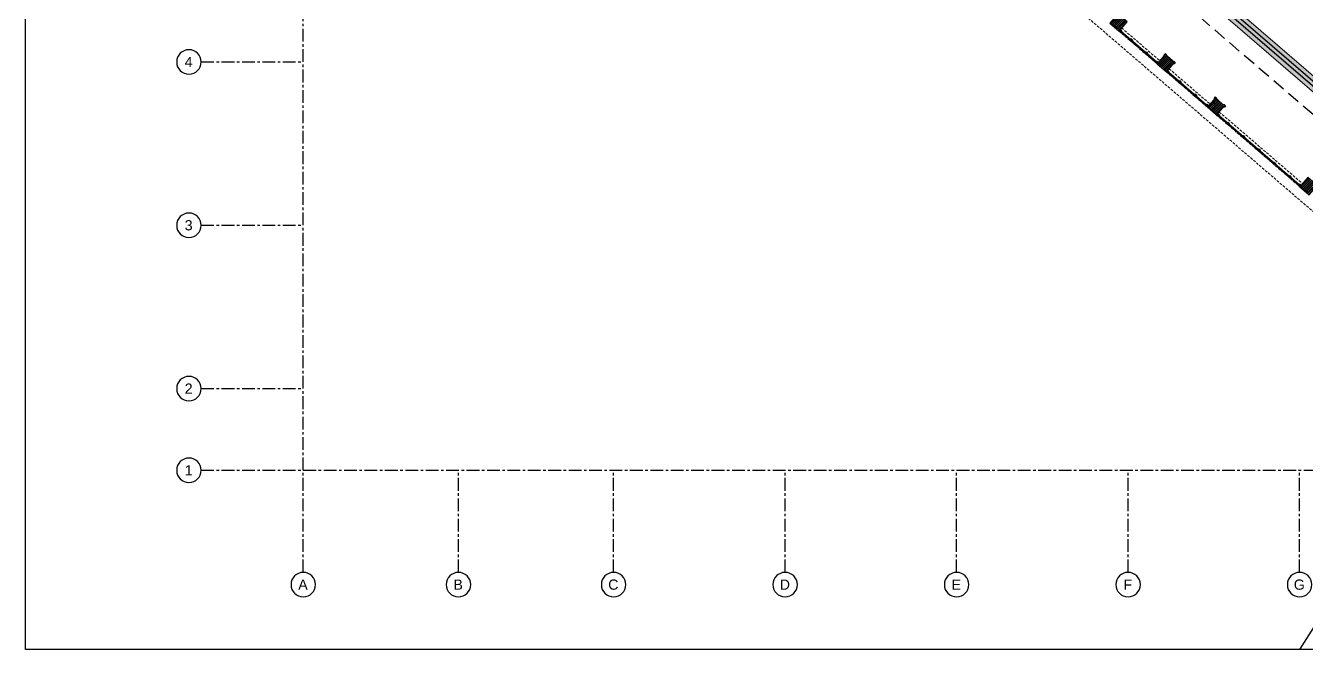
# Model space of a CAD drawing. Header units: millimetres. Extents: x -379292 to 1221486, y 92049 to 447512.
# Drawn here: x 43048 to 105780, y 92049 to 122600 of the extents above; entities that cross this region are included whole.
import ezdxf
from ezdxf.enums import TextEntityAlignment as Align
from ezdxf.lldxf.tags import DXFTag

# ---------------------------------------------------------------- set-up
doc = ezdxf.new("R2010")
doc.units = ezdxf.units.MM
doc.linetypes.add('CENTER', pattern=[2, 1.25, -0.25, 0.25, -0.25])
doc.linetypes.add('HIDDEN', pattern=[9.525, 6.35, -3.175])
for name, color, linetype in [('05_AXIS', 211, 'CENTER'), ('05_AXIS NAME', 7, 'Continuous'), ('05_HANDRAIL', 153, 'Continuous'), ('05_HATCH CONCRETE', 141, 'Continuous'), ('05_HATCH SOLID-2', 253, 'Continuous'), ('05_SYMBOL', 2, 'Continuous'), ('E_CT_ZA', 6, 'Continuous')]:
    doc.layers.add(name, color=color, linetype=linetype)
doc.layers.add('06_FORMWORK HIDDEN', color=252, linetype='HIDDEN2', lineweight=0)
doc.layers.add('E_CT_KA', color=4, linetype='Continuous', lineweight=9)
doc.styles.get("Standard").update_dxf_attribs({"font": 'segoeuil.ttf'})
doc.styles.add('YAZI-5', font='arial.ttf', dxfattribs={"height": 5})
tags = doc.linetypes.add('HIDDEN2', pattern=[0.1875, 0.125, -0.0625]).pattern_tags.tags
tags[6:7] = [DXFTag(74, 4), DXFTag(75, 0), DXFTag(340, '0'), DXFTag(46, 0.0), DXFTag(50, 0.0), DXFTag(44, 0.0), DXFTag(45, 0.0)]
tags[4:5] = [DXFTag(74, 4), DXFTag(75, 0), DXFTag(340, '0'), DXFTag(46, 0.0), DXFTag(50, 0.0), DXFTag(44, 0.0), DXFTag(45, 0.0)]
pattern_1 = [(225, (905000, -3e-07), (67.351921, -67.351921), []), (225, (904932.65, -3e-07), (67.351921, -67.351921), [47.625, -23.8125])]

# ---------------------------------------------------------------- blocks, each defined once
blk = doc.blocks.new('AWAKS ADI')
at = {"layer": '05_AXIS NAME', "color": 2}
blk.add_circle((0, 0), 6, dxfattribs=at)
at = {"layer": '05_AXIS NAME', "style": 'YAZI-5'}
blk.add_attdef('AKSADI', text='', height=5, dxfattribs=at).set_placement((0, 0), align=Align.MIDDLE_CENTER)
blk = doc.blocks.new('202_Aks')
at = {"layer": '05_AXIS', "ltscale": 500}
for p, q in [((0, -182300), (0, 5000)), ((-5000, -157300), (0, -157300)), ((-5000, -165300), (0, -165300)), ((-5000, -173300), (0, -173300)), ((-5000, -177300), (142900, -177300)), ((7600, -182300), (7600, -177300)), ((15200, -182300), (15200, -177300)), ((23600, -182300), (23600, -177300)), ((32000, -182300), (32000, -177300)), ((40400, -182300), (40400, -177300)), ((48800, -182300), (48800, -177300))]:
    blk.add_line(p, q, dxfattribs=at)
at = {"layer": '05_AXIS NAME'}
ref = blk.add_blockref('AWAKS ADI', (-5600, -157300), dxfattribs=dict(at, xscale=-100, yscale=100, zscale=100))
ref.add_attrib('AKSADI', '4', dxfattribs={"height": 500, "style": 'YAZI-5'}).set_placement((-5614, -157298), align=Align.MIDDLE_CENTER)
ref = blk.add_blockref('AWAKS ADI', (-5600, -165300), dxfattribs=dict(at, xscale=-100, yscale=100, zscale=100))
ref.add_attrib('AKSADI', '3', dxfattribs={"height": 500, "style": 'YAZI-5'}).set_placement((-5614, -165298), align=Align.MIDDLE_CENTER)
ref = blk.add_blockref('AWAKS ADI', (-5600, -173300), dxfattribs=dict(at, xscale=-100, yscale=100, zscale=100))
ref.add_attrib('AKSADI', '2', dxfattribs={"height": 500, "style": 'YAZI-5'}).set_placement((-5614, -173298), align=Align.MIDDLE_CENTER)
ref = blk.add_blockref('AWAKS ADI', (-5600, -177300), dxfattribs=dict(at, xscale=-100, yscale=100, zscale=100))
ref.add_attrib('AKSADI', '1', dxfattribs={"height": 500, "style": 'YAZI-5'}).set_placement((-5614, -177298), align=Align.MIDDLE_CENTER)
ref = blk.add_blockref('AWAKS ADI', (0, -182900), dxfattribs=dict(at, xscale=-100, yscale=100, zscale=100))
ref.add_attrib('AKSADI', 'A', dxfattribs={"height": 500, "style": 'YAZI-5'}).set_placement((-14, -182898), align=Align.MIDDLE_CENTER)
ref = blk.add_blockref('AWAKS ADI', (7600, -182900), dxfattribs=dict(at, xscale=-100, yscale=100, zscale=100))
ref.add_attrib('AKSADI', 'B', dxfattribs={"height": 500, "style": 'YAZI-5'}).set_placement((7586, -182898), align=Align.MIDDLE_CENTER)
ref = blk.add_blockref('AWAKS ADI', (15200, -182900), dxfattribs=dict(at, xscale=-100, yscale=100, zscale=100))
ref.add_attrib('AKSADI', 'C', dxfattribs={"height": 500, "style": 'YAZI-5'}).set_placement((15186, -182898), align=Align.MIDDLE_CENTER)
ref = blk.add_blockref('AWAKS ADI', (23600, -182900), dxfattribs=dict(at, xscale=-100, yscale=100, zscale=100))
ref.add_attrib('AKSADI', 'D', dxfattribs={"height": 500, "style": 'YAZI-5'}).set_placement((23586, -182898), align=Align.MIDDLE_CENTER)
ref = blk.add_blockref('AWAKS ADI', (32000, -182900), dxfattribs=dict(at, xscale=-100, yscale=100, zscale=100))
ref.add_attrib('AKSADI', 'E', dxfattribs={"height": 500, "style": 'YAZI-5'}).set_placement((31986, -182898), align=Align.MIDDLE_CENTER)
ref = blk.add_blockref('AWAKS ADI', (40400, -182900), dxfattribs=dict(at, xscale=-100, yscale=100, zscale=100))
ref.add_attrib('AKSADI', 'F', dxfattribs={"height": 500, "style": 'YAZI-5'}).set_placement((40386, -182898), align=Align.MIDDLE_CENTER)
ref = blk.add_blockref('AWAKS ADI', (48800, -182900), dxfattribs=dict(at, xscale=-100, yscale=100, zscale=100))
ref.add_attrib('AKSADI', 'G', dxfattribs={"height": 500, "style": 'YAZI-5'}).set_placement((48786, -182898), align=Align.MIDDLE_CENTER)
blk = doc.blocks.new('202_KorkulukDikme')
at = {"ltscale": 25}
h = blk.add_hatch(color=253, dxfattribs=at)
h.dxf.hatch_style = 1
h.paths.add_polyline_path([(-50, 0), (-50, 100), (50, 100), (50, 0)])
at = {"color": 0, "linetype": 'ByBlock', "ltscale": 25}
blk.add_lwpolyline([(-50, 0), (-50, 100), (50, 100), (50, 0)], close=True, dxfattribs=at)
blk = doc.blocks.new('*U30')
at = {"ltscale": 25}
h = blk.add_hatch(color=253, dxfattribs=at)
h.dxf.hatch_style = 1
h.paths.add_polyline_path([(100, 60), (2365, 60), (2365, 10), (100, 10)])
at = {"color": 0, "linetype": 'ByBlock', "ltscale": 25}
blk.add_lwpolyline([(100, 60), (2365, 60), (2365, 10), (100, 10)], close=True, dxfattribs=at)
blk.add_lwpolyline([(100, 45), (2365, 45)], dxfattribs=at)
at = {"ltscale": 25}
for p in [(50, 0), (732, 0), (1732, 0), (2415, 0)]:
    blk.add_blockref('202_KorkulukDikme', p, dxfattribs=at)
blk = doc.blocks.new('*U31')
at = {"ltscale": 25}
h = blk.add_hatch(color=253, dxfattribs=at)
h.dxf.hatch_style = 1
h.paths.add_polyline_path([(100, 60), (2545, 60), (2545, 10), (100, 10)])
at = {"color": 0, "linetype": 'ByBlock', "ltscale": 25}
blk.add_lwpolyline([(100, 60), (2545, 60), (2545, 10), (100, 10)], close=True, dxfattribs=at)
blk.add_lwpolyline([(100, 45), (2545, 45)], dxfattribs=at)
at = {"ltscale": 25}
for p in [(50, 0), (823, 0), (1823, 0), (2595, 0)]:
    blk.add_blockref('202_KorkulukDikme', p, dxfattribs=at)
blk = doc.blocks.new('*U32')
at = {"ltscale": 25}
h = blk.add_hatch(color=253, dxfattribs=at)
h.dxf.hatch_style = 1
h.paths.add_polyline_path([(100, 60), (5275, 60), (5275, 10), (100, 10)])
at = {"color": 0, "linetype": 'ByBlock', "ltscale": 25}
blk.add_lwpolyline([(100, 60), (5275, 60), (5275, 10), (100, 10)], close=True, dxfattribs=at)
blk.add_lwpolyline([(100, 45), (5275, 45)], dxfattribs=at)
at = {"ltscale": 25}
for p in [(50, 0), (688, 0), (1688, 0), (2688, 0), (3688, 0), (4688, 0), (5325, 0)]:
    blk.add_blockref('202_KorkulukDikme', p, dxfattribs=at)
blk = doc.blocks.new('bariyer')
at = {"color": 8, "ltscale": 25}
blk.add_lwpolyline([(0, -70), (15, -70, 0.414214), (30, -55), (30, 30), (-55, 30, 0.414214), (-70, 15), (-70, 0), (0, 0)], format="xyb", close=True, dxfattribs=at)
blk = doc.blocks.new('OtoParkBodrumKatMimari')
at = {"layer": '05_HATCH CONCRETE'}
h = blk.add_hatch(dxfattribs=at)
h.set_pattern_fill('ANSI33', color=8, scale=15, angle=180, style=0)
h.set_pattern_definition(pattern_1)
h.paths.add_polyline_path([(45347, 21969), (44892, 22361), (44501, 21906), (44955, 21514)])
h = blk.add_hatch(dxfattribs=at)
h.set_pattern_fill('ANSI33', color=8, scale=15, angle=180, style=0)
h.set_pattern_definition(pattern_1)
h.paths.add_polyline_path([(47670, 19970), (47215, 20361), (46824, 19906), (47278, 19515)])
h = blk.add_hatch(dxfattribs=at)
h.set_pattern_fill('ANSI33', color=8, scale=15, angle=180, style=0)
h.set_pattern_definition(pattern_1)
h.paths.add_polyline_path([(50129, 17853), (49674, 18244), (49283, 17790), (49738, 17398)])
h = blk.add_hatch(dxfattribs=at)
h.set_pattern_fill('ANSI33', color=8, scale=15, angle=180, style=0)
h.set_pattern_definition(pattern_1)
h.paths.add_polyline_path([(54658, 13955), (54203, 14346), (53812, 13892), (54267, 13500)])
at = {"color": 5}
for points in [[(45347, 21969), (44892, 22361), (44501, 21906), (44955, 21514)], [(47670, 19970), (47215, 20361), (46824, 19906), (47278, 19515)], [(50129, 17853), (49674, 18244), (49283, 17790), (49738, 17398)], [(54658, 13955), (54203, 14346), (53812, 13892), (54267, 13500)]]:
    blk.add_lwpolyline(points, close=True, dxfattribs=at)
at = {"layer": '05_HATCH SOLID-2', "color": 251, "ltscale": 25}
for points in [[(150500, -8770), (-8600, -8770), (-8600, 187430)], [(63119, 5881), (53800, -8770)]]:
    blk.add_lwpolyline(points, dxfattribs=at)
at = {"layer": '05_SYMBOL', "color": 252, "linetype": 'HIDDEN', "ltscale": 100}
blk.add_lwpolyline([(66008, 7484), (16095, 50445)], dxfattribs=at)
at = {"layer": '06_FORMWORK HIDDEN', "linetype": 'HIDDEN', "ltscale": 20}
for p, q in [((70114, -800), (4200, 55933)), ((44955, 21514), (46824, 19906)), ((45086, 21666), (46954, 20058)), ((47278, 19515), (49283, 17790)), ((47409, 19667), (49413, 17941)), ((49738, 17398), (53812, 13892)), ((49868, 17550), (53942, 14043))]:
    blk.add_line(p, q, dxfattribs=at)
at = {"layer": '05_AXIS'}
blk.add_blockref('202_Aks', (5000, 177300), dxfattribs=at)
at = {"layer": '05_HANDRAIL', "rotation": 319.2811306099715}
for name, p in [('*U30', (44955, 21514)), ('*U31', (47278, 19515)), ('*U32', (49738, 17398))]:
    blk.add_blockref(name, p, dxfattribs=at)
at = {"layer": '05_SYMBOL', "color": 8, "rotation": 49.28113061911701}
for p in [(47215, 20361), (49674, 18244)]:
    blk.add_blockref('bariyer', p, dxfattribs=at)
at = {"layer": '05_SYMBOL', "color": 8, "xscale": -1, "rotation": 229.2811306152887}
for p in [(47670, 19970), (50129, 17853)]:
    blk.add_blockref('bariyer', p, dxfattribs=at)
blk = doc.blocks.new('*U1091')
h = blk.add_hatch()
h.set_pattern_fill('ANSI33', color=0, scale=50, angle=1, style=0)
h.set_pattern_definition([(46, (80887.96, 150), (-228.3904, 220.554), []), (46, (81112.44, 153.92), (-228.3904, 220.554), [158.75, -79.375])])
h.paths.add_polyline_path([(6913, 200), (73975, 200), (73975, 0), (6913, 0)])
at = {"color": 0}
blk.add_lwpolyline([(6913, 200), (73975, 200), (73975, 0), (6913, 0)], close=True, dxfattribs=at)
at = {"ltscale": 25, "flags": 1}
for tag, p in [('YUKSEKLIK', (-229, -149)), ('KALINLIK', (-229, -213))]:
    blk.add_attdef(tag, p, '', height=50, dxfattribs=at)
blk = doc.blocks.new('*U1090')
h = blk.add_hatch()
h.set_pattern_fill('ANSI33', color=0, scale=50, angle=1, style=0)
h.set_pattern_definition([(46, (80525.73, 550), (-228.3904, 220.554), []), (46, (80750.2, 553.92), (-228.3904, 220.554), [158.75, -79.375])])
h.paths.add_polyline_path([(6649, 600), (73877, 600), (73877, 0), (6649, 0)])
at = {"color": 0}
blk.add_lwpolyline([(6649, 600), (73877, 600), (73877, 0), (6649, 0)], close=True, dxfattribs=at)
at = {"ltscale": 25, "flags": 1}
for tag, p in [('YUKSEKLIK', (-229, -149)), ('KALINLIK', (-229, -213))]:
    blk.add_attdef(tag, p, '', height=50, dxfattribs=at)
blk = doc.blocks.new('A$C15ead506')
at = {"layer": 'E_CT_KA', "color": 6, "rotation": 139.2811306090451}
blk.add_blockref('*U1090', (2184, 3520), dxfattribs=at)
at = {"layer": 'E_CT_ZA', "color": 30, "rotation": 139.2811306090451}
blk.add_blockref('*U1091', (2198, 3244), dxfattribs=at)

msp = doc.modelspace()

# ---------------------------------------------------------------- block references
at = {"color": 8}
msp.add_blockref('OtoParkBodrumKatMimari', (51648, 100818.8), dxfattribs=at)

# ---------------------------------------------------------------- next in the draw order: block references
at = {"color": 30}
msp.add_blockref('A$C15ead506', (121948, 101118.8), dxfattribs=at)

doc.saveas('drawing.dxf')
